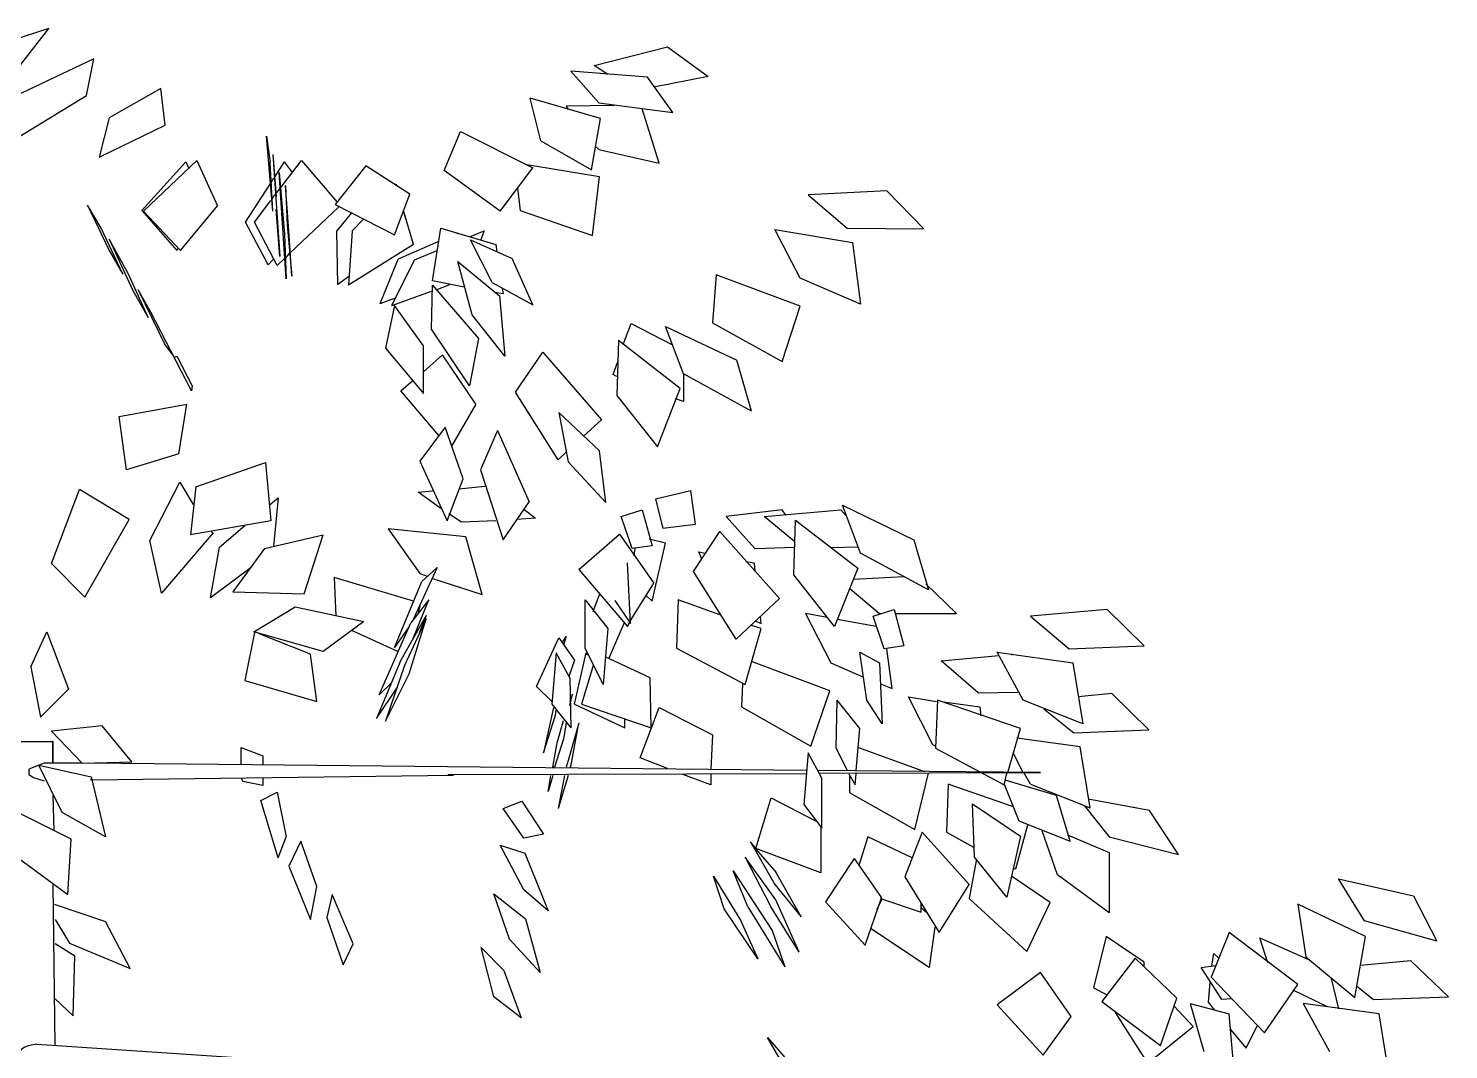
# Model space of a CAD drawing. Header units: millimetres. Extents: x 563079 to 571925, y 2063830 to 2067381.
# Drawn here: x 570927.71 to 570935.19, y 2066948.56 to 2066953.94 of the extents above; entities that cross this region are included whole.
import ezdxf

# ---------------------------------------------------------------- set-up
doc = ezdxf.new("R2010")
doc.units = ezdxf.units.MM
doc.header["$MEASUREMENT"] = 0
doc.layers.add('SO', color=48, linetype='Continuous')

# ---------------------------------------------------------------- blocks, each defined once
blk = doc.blocks.new('fsdfasdfsdf')
at = {"color": 99, "linetype": 'ByBlock'}
for p, q in [((593211.13, 2069933.55), (593165.94, 2069918.83)), ((593189.72, 2069905.9), (593211.13, 2069933.55)), ((593570.29, 2069909.02), (593618.46, 2069921.51)), ((593618.46, 2069921.51), (593645.22, 2069901.89)), ((593240.86, 2069913.48), (593189.13, 2069888.95)), ((593236.1, 2069889.4), (593240.86, 2069913.48)), ((593554.83, 2069905.46), (593573.26, 2069884.49)), ((593605.38, 2069901.44), (593554.83, 2069905.46)), ((593579.21, 2069903.23), (593570.29, 2069909.02)), ((593622.03, 2069878.25), (593605.38, 2069901.44)), ((593645.22, 2069901.89), (593609.54, 2069894.75)), ((593284.86, 2069893.86), (593250.97, 2069874.68)), ((593287.84, 2069869.78), (593284.86, 2069893.86)), ((593191.51, 2069862.2), (593236.1, 2069889.4)), ((593574.45, 2069874.24), (593528.07, 2069887.62)), ((593535.21, 2069859.52), (593528.07, 2069887.62)), ((593583.37, 2069882.71), (593551.86, 2069882.26)), ((593551.86, 2069882.26), (593553.05, 2069880.03)), ((593573.26, 2069884.49), (593622.03, 2069878.25)), ((593250.97, 2069874.68), (593244.43, 2069848.82)), ((593568.51, 2069840.34), (593574.45, 2069874.24)), ((593613.11, 2069844.8), (593601.81, 2069880.48)), ((593244.43, 2069848.82), (593287.84, 2069869.78)), ((593358.6, 2069813.14), (593354.44, 2069862.64)), ((593354.44, 2069862.64), (593356.82, 2069845.25)), ((593471.58, 2069839.9), (593482.28, 2069865.76)), ((593482.28, 2069865.76), (593529.86, 2069841.68)), ((593535.21, 2069859.52), (593568.51, 2069840.34)), ((593570.89, 2069855.95), (593573.26, 2069853.72)), ((593573.26, 2069853.72), (593613.11, 2069844.8)), ((593272.38, 2069813.58), (593301.51, 2069845.69)), ((593308.65, 2069846.59), (593273.57, 2069813.14)), ((593301.51, 2069845.69), (593303.3, 2069841.23)), ((593308.65, 2069846.59), (593322.33, 2069816.71)), ((593358.6, 2069813.14), (593356.82, 2069845.25)), ((593358.6, 2069850.6), (593360.98, 2069822.95)), ((593358.6, 2069850.6), (593363.36, 2069783.26)), ((593359.79, 2069835.44), (593366.33, 2069845.69)), ((593363.36, 2069827.85), (593377.63, 2069846.59)), ((593371.68, 2069838.56), (593366.33, 2069845.69)), ((593377.63, 2069846.59), (593400.82, 2069819.38)), ((593359.19, 2069834.99), (593357.41, 2069831.87)), ((593367.52, 2069768.54), (593362.76, 2069838.56)), ((593362.76, 2069838.56), (593366.33, 2069797.97)), ((593419.85, 2069843.02), (593399.63, 2069817.6)), ((593448.98, 2069824.29), (593419.85, 2069843.02)), ((593508.45, 2069813.14), (593471.58, 2069839.9)), ((593508.45, 2069813.14), (593529.86, 2069841.68)), ((593573.86, 2069835.88), (593524.5, 2069843.91)), ((593569.1, 2069797.08), (593573.86, 2069835.88)), ((593340.76, 2069806), (593356.82, 2069830.98)), ((593360.38, 2069824.29), (593363.36, 2069827.85)), ((593369.3, 2069800.2), (593366.92, 2069830.08)), ((593366.92, 2069830.08), (593368.11, 2069804.22)), ((593439.47, 2069830.08), (593440.07, 2069830.98)), ((593440.07, 2069829.64), (593440.07, 2069830.98)), ((593519.75, 2069828.3), (593521.53, 2069813.58)), ((593762.95, 2069826.52), (593711.22, 2069823.84)), ((593787.33, 2069801.54), (593762.95, 2069826.52)), ((593245.62, 2069801.99), (593236.7, 2069817.15)), ((593236.7, 2069817.15), (593250.97, 2069787.27)), ((593297.95, 2069787.27), (593322.33, 2069816.71)), ((593346.71, 2069806), (593357.41, 2069820.27)), ((593358.01, 2069820.72), (593359.79, 2069823.84)), ((593359.79, 2069823.84), (593360.38, 2069824.29)), ((593399.63, 2069817.6), (593438.88, 2069797.53)), ((593438.88, 2069797.53), (593448.98, 2069824.29)), ((593711.22, 2069823.84), (593736.79, 2069801.99)), ((593272.38, 2069813.58), (593295.57, 2069787.27)), ((593273.57, 2069813.14), (593297.95, 2069787.27)), ((593363.36, 2069783.26), (593360.98, 2069814.48)), ((593402.01, 2069815.81), (593369.9, 2069785.49)), ((593410.33, 2069811.8), (593400.82, 2069800.2)), ((593410.93, 2069800.2), (593418.06, 2069807.79)), ((593451.36, 2069791.28), (593444.82, 2069813.58)), ((593521.53, 2069813.58), (593569.1, 2069797.08)), ((593259.89, 2069771.66), (593245.62, 2069801.99)), ((593355.63, 2069777.91), (593340.76, 2069806)), ((593361.57, 2069777.46), (593346.71, 2069806)), ((593366.33, 2069797.97), (593367.52, 2069768.54)), ((593368.11, 2069804.22), (593371.09, 2069770.32)), ((593371.09, 2069770.32), (593369.3, 2069800.2)), ((593401.41, 2069764.97), (593400.82, 2069800.2)), ((593410.93, 2069800.2), (593408.55, 2069764.53)), ((593463.85, 2069767.2), (593469.2, 2069801.99)), ((593469.2, 2069801.99), (593505.48, 2069791.28)), ((593479.91, 2069798.42), (593480.5, 2069798.87)), ((593488.23, 2069796.19), (593497.75, 2069800.2)), ((593497.75, 2069800.2), (593495.37, 2069793.96)), ((593705.87, 2069768.99), (593689.22, 2069801.1)), ((593689.22, 2069801.1), (593740.36, 2069792.62)), ((593736.79, 2069801.99), (593787.33, 2069801.54)), ((593263.46, 2069772.11), (593250.97, 2069794.85)), ((593250.97, 2069794.85), (593266.43, 2069760.96)), ((593295.57, 2069787.27), (593296.16, 2069788.61)), ((593451.36, 2069791.28), (593408.55, 2069764.53)), ((593467.42, 2069793.07), (593441.25, 2069781.47)), ((593488.83, 2069794.41), (593516.18, 2069781.92)), ((593503.1, 2069766.31), (593488.83, 2069794.41)), ((593505.48, 2069791.28), (593506.07, 2069786.38)), ((593740.36, 2069792.62), (593745.71, 2069752.04)), ((593250.97, 2069787.27), (593259.89, 2069771.66)), ((593355.63, 2069777.91), (593359.19, 2069781.47)), ((593366.33, 2069781.92), (593361.57, 2069777.46)), ((593366.92, 2069782.37), (593366.33, 2069781.92)), ((593369.3, 2069785.04), (593366.92, 2069782.37)), ((593369.9, 2069785.49), (593369.3, 2069785.04)), ((593429.36, 2069752.48), (593441.25, 2069781.47)), ((593437.09, 2069751.15), (593451.96, 2069781.03)), ((593451.96, 2069781.03), (593466.82, 2069787.27)), ((593480.5, 2069780.14), (593507.85, 2069757.39)), ((593490.02, 2069744.9), (593480.5, 2069780.14)), ((593529.86, 2069751.59), (593516.18, 2069781.92)), ((593276.54, 2069743.12), (593263.46, 2069772.11)), ((593408.55, 2069769.88), (593401.41, 2069764.97)), ((593650.57, 2069771.22), (593648.19, 2069739.55)), ((593705.87, 2069750.7), (593650.57, 2069771.22)), ((593266.43, 2069760.96), (593276.54, 2069743.12)), ((593278.32, 2069746.69), (593270, 2069761.4)), ((593270, 2069761.4), (593287.84, 2069724.83)), ((593437.09, 2069751.15), (593463.26, 2069760.51)), ((593463.26, 2069735.54), (593463.85, 2069764.53)), ((593484.66, 2069763.19), (593463.85, 2069767.2)), ((593463.85, 2069764.53), (593494.18, 2069729.29)), ((593466.23, 2069761.4), (593475.15, 2069764.97)), ((593503.1, 2069766.31), (593529.86, 2069751.59)), ((593509.64, 2069762.3), (593510.23, 2069758.73)), ((593745.71, 2069752.04), (593705.87, 2069768.99)), ((593429.36, 2069752.48), (593439.47, 2069756.05)), ((593438.88, 2069751.15), (593432.93, 2069723.05)), ((593457.9, 2069724.39), (593438.88, 2069751.15)), ((593510.23, 2069758.73), (593504.88, 2069759.62)), ((593507.85, 2069757.39), (593511.42, 2069717.7)), ((593693.98, 2069714.13), (593705.87, 2069750.7)), ((593305.08, 2069694.95), (593278.32, 2069746.69)), ((593511.42, 2069717.7), (593490.02, 2069744.9)), ((593488.23, 2069698.07), (593463.26, 2069735.54)), ((593589.32, 2069725.28), (593594.67, 2069739.11)), ((593594.67, 2069739.11), (593621.43, 2069725.28)), ((593629.16, 2069706.1), (593617.27, 2069737.32)), ((593617.27, 2069737.32), (593664.24, 2069715.02)), ((593648.19, 2069739.55), (593693.98, 2069714.13)), ((593287.84, 2069724.83), (593293.19, 2069717.7)), ((593432.93, 2069723.05), (593457.9, 2069693.17)), ((593457.9, 2069693.17), (593457.9, 2069724.39)), ((593494.18, 2069729.29), (593488.23, 2069698.07)), ((593586.35, 2069727.96), (593585.16, 2069691.83)), ((593626.78, 2069696.29), (593586.35, 2069727.96)), ((593293.78, 2069716.81), (593295.57, 2069717.7)), ((593295.57, 2069717.7), (593305.68, 2069698.07)), ((593457.9, 2069707.44), (593470.39, 2069718.59)), ((593492.39, 2069686.03), (593470.39, 2069718.59)), ((593518.56, 2069694.06), (593536.4, 2069720.37)), ((593536.4, 2069720.37), (593575.05, 2069675.78)), ((593582.78, 2069705.66), (593585.75, 2069714.13)), ((593673.76, 2069681.57), (593664.24, 2069715.02)), ((593585.16, 2069704.32), (593582.78, 2069705.66)), ((593673.76, 2069681.57), (593629.16, 2069706.1)), ((593629.16, 2069705.66), (593629.16, 2069687.82)), ((593305.68, 2069698.07), (593305.08, 2069694.95)), ((593443.04, 2069694.95), (593450.77, 2069701.64)), ((593468.01, 2069665.52), (593443.04, 2069694.95)), ((593611.92, 2069657.94), (593626.78, 2069696.29)), ((593257.51, 2069678.01), (593302.11, 2069686.03)), ((593296.76, 2069653.48), (593302.11, 2069686.03)), ((593492.39, 2069686.03), (593476.34, 2069658.38)), ((593546.51, 2069649.46), (593518.56, 2069694.06)), ((593585.16, 2069691.83), (593611.92, 2069657.94)), ((593629.16, 2069687.82), (593623.81, 2069689.6)), ((593262.27, 2069642.77), (593257.51, 2069678.01)), ((593573.86, 2069655.26), (593547.1, 2069680.68)), ((593547.1, 2069680.68), (593553.05, 2069648.13)), ((593575.05, 2069675.78), (593563.16, 2069665.07)), ((593472.18, 2069670.87), (593455.53, 2069648.57)), ((593484.07, 2069636.98), (593472.18, 2069670.87)), ((593506.66, 2069668.64), (593495.37, 2069642.77)), ((593506.66, 2069668.64), (593527.48, 2069621.81)), ((593296.76, 2069653.48), (593262.27, 2069642.77)), ((593308.06, 2069631.62), (593353.84, 2069647.68)), ((593353.84, 2069647.68), (593357.41, 2069609.33)), ((593455.53, 2069648.57), (593473.37, 2069609.33)), ((593551.86, 2069654.37), (593546.51, 2069649.46)), ((593553.05, 2069648.13), (593578.02, 2069621.37)), ((593578.02, 2069621.37), (593573.86, 2069655.26)), ((593495.37, 2069642.77), (593510.23, 2069596.84)), ((593212.91, 2069581.23), (593231.35, 2069629.84)), ((593264.05, 2069610.22), (593231.35, 2069629.84)), ((593277.73, 2069596.39), (593297.35, 2069634.75)), ((593297.35, 2069634.75), (593306.27, 2069620.03)), ((593308.06, 2069631.62), (593304.49, 2069599.96)), ((593454.34, 2069628.06), (593463.85, 2069628.95)), ((593473.37, 2069609.33), (593484.07, 2069636.98)), ((593481.1, 2069630.29), (593498.34, 2069632.07)), ((593633.92, 2069628.95), (593610.73, 2069623.6)), ((593636.89, 2069607.1), (593633.92, 2069628.95)), ((593356.22, 2069619.58), (593362.17, 2069624.49)), ((593362.17, 2069624.49), (593359.19, 2069592.38)), ((593469.2, 2069617.35), (593454.34, 2069628.06)), ((593510.23, 2069596.84), (593527.48, 2069621.81)), ((593610.73, 2069623.6), (593615.48, 2069604.42)), ((593745.71, 2069587.92), (593733.82, 2069619.58)), ((593733.82, 2069619.58), (593780.79, 2069596.84)), ((593234.91, 2069558.93), (593264.05, 2069610.22)), ((593482.88, 2069608.43), (593474.55, 2069613.78)), ((593531.64, 2069611.11), (593519.15, 2069610.22)), ((593523.91, 2069616.91), (593531.64, 2069611.11)), ((593588.13, 2069612), (593601.81, 2069616.46)), ((593595.27, 2069591.04), (593588.13, 2069612)), ((593601.81, 2069616.46), (593608.35, 2069592.82)), ((593693.98, 2069616.46), (593657.11, 2069612)), ((593676.14, 2069591.04), (593657.11, 2069612)), ((593682.08, 2069612), (593732.63, 2069616.46)), ((593702.3, 2069595.5), (593682.08, 2069612)), ((593696.35, 2069612.89), (593693.98, 2069616.46)), ((593732.63, 2069616.46), (593736.2, 2069612.45)), ((593319.35, 2069601.3), (593285.46, 2069561.61)), ((593357.41, 2069609.33), (593304.49, 2069599.96)), ((593318.16, 2069602.19), (593319.35, 2069601.3)), ((593323.52, 2069591.93), (593340.17, 2069606.2)), ((593485.85, 2069598.62), (593434.71, 2069603.97)), ((593434.71, 2069603.97), (593455.53, 2069574.54)), ((593505.48, 2069609.33), (593482.88, 2069608.43)), ((593615.48, 2069604.42), (593636.89, 2069607.1)), ((593635.7, 2069575.88), (593652.95, 2069602.19)), ((593652.95, 2069602.19), (593692.19, 2069558.04)), ((593701.71, 2069573.65), (593702.9, 2069609.77)), ((593702.9, 2069609.77), (593743.93, 2069578.11)), ((593285.46, 2069561.61), (593277.73, 2069596.39)), ((593317.57, 2069558.48), (593323.52, 2069591.93)), ((593353.25, 2069591.04), (593391.9, 2069599.96)), ((593379.41, 2069561.16), (593391.9, 2069599.96)), ((593496.56, 2069560.71), (593485.85, 2069598.62)), ((593560.18, 2069577.21), (593586.94, 2069600.41)), ((593586.94, 2069600.41), (593609.54, 2069568.29)), ((593608.35, 2069592.82), (593595.27, 2069591.04)), ((593617.27, 2069594.61), (593606.56, 2069597.28)), ((593608.35, 2069556.25), (593617.27, 2069594.61)), ((593676.14, 2069591.04), (593702.3, 2069591.93)), ((593743.93, 2069591.93), (593726.09, 2069591.49)), ((593780.79, 2069596.84), (593790.31, 2069563.84)), ((593353.25, 2069591.04), (593332.44, 2069562.5)), ((593597.05, 2069591.04), (593596.46, 2069586.13)), ((593641.05, 2069583.9), (593639.27, 2069588.81)), ((593639.27, 2069588.81), (593643.43, 2069587.92)), ((593670.19, 2069582.57), (593675.54, 2069581.67)), ((593790.31, 2069563.84), (593745.71, 2069587.92)), ((593212.91, 2069581.23), (593234.91, 2069558.93)), ((593344.33, 2069578.55), (593317.57, 2069558.48)), ((593466.82, 2069578.55), (593451.36, 2069544.66)), ((593455.53, 2069574.54), (593460.28, 2069572.75)), ((593456.72, 2069569.19), (593466.82, 2069578.55)), ((593560.18, 2069577.21), (593592.29, 2069539.75)), ((593594.08, 2069541.54), (593592.29, 2069581.67)), ((593663.65, 2069531.28), (593635.7, 2069575.88)), ((593675.54, 2069581.67), (593676.14, 2069575.88)), ((593728.47, 2069539.75), (593701.71, 2069573.65)), ((593743.93, 2069578.11), (593728.47, 2069539.75)), ((593451.36, 2069556.25), (593399.04, 2069571.86)), ((593399.04, 2069571.86), (593400.22, 2069546.44)), ((593438.88, 2069525.93), (593456.72, 2069569.19)), ((593463.26, 2069571.42), (593496.56, 2069560.71)), ((593593.48, 2069542.43), (593609.54, 2069568.29)), ((593738.57, 2069564.73), (593758.2, 2069548.23)), ((593774.25, 2069572.31), (593740.95, 2069570.52)), ((593808.74, 2069548.23), (593788.52, 2069567.85)), ((593332.44, 2069562.5), (593379.41, 2069561.16)), ((593461.47, 2069557.15), (593449.58, 2069541.98)), ((593450.77, 2069531.28), (593461.47, 2069557.15)), ((593564.34, 2069525.48), (593564.34, 2069557.15)), ((593564.34, 2069557.15), (593579.21, 2069538.41)), ((593569.7, 2069549.56), (593573.86, 2069560.71)), ((593583.97, 2069556.7), (593594.08, 2069541.54)), ((593604.19, 2069560.27), (593608.35, 2069556.25)), ((593625.59, 2069557.15), (593624.4, 2069525.48)), ((593652.95, 2069547.33), (593625.59, 2069557.15)), ((593692.19, 2069558.04), (593663.65, 2069531.28)), ((593346.11, 2069536.18), (593373.47, 2069552.69)), ((593373.47, 2069552.69), (593418.66, 2069542.87)), ((593459.69, 2069546.89), (593443.04, 2069517.45)), ((593455.53, 2069553.58), (593454.34, 2069548.23)), ((593459.69, 2069546.89), (593454.93, 2069535.29)), ((593680.3, 2069541.54), (593679.71, 2069546)), ((593723.71, 2069545.55), (593709.44, 2069548.23)), ((593709.44, 2069548.23), (593726.09, 2069515.67)), ((593754.03, 2069546.44), (593767.71, 2069550.9)), ((593761.17, 2069525.03), (593754.03, 2069546.44)), ((593758.2, 2069548.23), (593759.39, 2069548.23)), ((593767.71, 2069550.9), (593774.25, 2069526.82)), ((593768.31, 2069548.23), (593808.74, 2069548.23)), ((593908.05, 2069550.9), (593857.5, 2069546.44)), ((593857.5, 2069546.44), (593883.07, 2069525.03)), ((593932.43, 2069526.82), (593908.05, 2069550.9)), ((593199.24, 2069512.99), (593209.94, 2069536.18)), ((593209.94, 2069536.18), (593224.21, 2069498.28)), ((593346.71, 2069535.74), (593340.17, 2069504.07)), ((593391.9, 2069523.25), (593346.11, 2069536.18)), ((593418.66, 2069542.87), (593391.9, 2069523.25)), ((593410.93, 2069537.08), (593441.25, 2069523.25)), ((593428.77, 2069494.71), (593449.58, 2069541.98)), ((593448.39, 2069539.75), (593438.88, 2069525.93)), ((593459.69, 2069544.66), (593445.42, 2069513.89)), ((593448.39, 2069508.53), (593459.69, 2069544.66)), ((593579.21, 2069538.41), (593576.24, 2069501.4)), ((593589.91, 2069541.98), (593579.81, 2069518.79)), ((593592.29, 2069539.75), (593593.48, 2069541.98)), ((593593.48, 2069541.98), (593593.48, 2069542.43)), ((593669.6, 2069501.4), (593680.3, 2069538.41)), ((593680.3, 2069538.41), (593673.16, 2069540.64)), ((593676.14, 2069543.32), (593680.3, 2069541.54)), ((593755.82, 2069539.75), (593730.25, 2069544.21)), ((593383.57, 2069521.47), (593349.68, 2069534.85)), ((593451.36, 2069532.17), (593451.36, 2069532.62)), ((593532.23, 2069500.06), (593547.1, 2069532.17)), ((593547.1, 2069532.17), (593557.21, 2069517.45)), ((593548.88, 2069528.6), (593551.86, 2069533.06)), ((593551.86, 2069533.06), (593550.07, 2069527.26)), ((593774.25, 2069526.82), (593761.17, 2069525.03)), ((593883.07, 2069525.03), (593932.43, 2069526.82)), ((593387.74, 2069490.25), (593383.57, 2069521.47)), ((593443.04, 2069517.45), (593426.98, 2069479.1)), ((593545.32, 2069522.36), (593542.34, 2069488.46)), ((593554.24, 2069505.86), (593545.32, 2069522.36)), ((593557.21, 2069517.45), (593553.64, 2069506.75)), ((593557.21, 2069488.46), (593564.94, 2069522.36)), ((593576.24, 2069501.4), (593564.34, 2069525.48)), ((593566.13, 2069521.02), (593564.94, 2069522.36)), ((593607.16, 2069505.86), (593577.43, 2069519.68)), ((593624.4, 2069525.48), (593669.6, 2069501.4)), ((593745.12, 2069522.8), (593758.2, 2069515.67)), ((593749.87, 2069491.14), (593745.12, 2069522.8)), ((593766.52, 2069498.72), (593762.95, 2069525.03)), ((593798.63, 2069517.01), (593836.69, 2069520.58)), ((593823.01, 2069496.05), (593798.63, 2069517.01)), ((593852.75, 2069491.14), (593835.5, 2069522.8)), ((593835.5, 2069522.8), (593885.45, 2069515.67)), ((593845.01, 2069521.02), (593846.2, 2069521.47)), ((593846.2, 2069521.47), (593846.2, 2069521.02)), ((593199.24, 2069512.99), (593205.78, 2069479.99)), ((593445.42, 2069513.89), (593432.93, 2069477.32)), ((593432.93, 2069477.32), (593448.39, 2069508.53)), ((593569.7, 2069513.89), (593561.97, 2069488.46)), ((593725.49, 2069497.38), (593673.76, 2069516.56)), ((593726.09, 2069515.67), (593747.49, 2069506.3)), ((593758.2, 2069515.67), (593759.98, 2069475.53)), ((593885.45, 2069515.67), (593891.99, 2069475.53)), ((593224.21, 2069498.28), (593205.78, 2069479.99)), ((593340.17, 2069504.07), (593387.74, 2069490.25)), ((593426.98, 2069479.1), (593440.66, 2069499.61)), ((593428.77, 2069494.71), (593436.5, 2069502.29)), ((593542.34, 2069490.25), (593532.23, 2069500.06)), ((593554.24, 2069505.86), (593554.83, 2069472.86)), ((593607.75, 2069472.86), (593607.16, 2069505.86)), ((593667.81, 2069501.84), (593667.22, 2069486.68)), ((593758.79, 2069501.84), (593766.52, 2069498.72)), ((593556.02, 2069495.15), (593554.24, 2069490.25)), ((593554.24, 2069487.57), (593556.02, 2069495.15)), ((593713, 2069460.81), (593725.49, 2069497.38)), ((593729.65, 2069459.48), (593730.25, 2069491.14)), ((593745.12, 2069472.41), (593730.25, 2069491.14)), ((593759.98, 2069475.53), (593749.87, 2069491.14)), ((593793.28, 2069461.71), (593777.23, 2069493.37)), ((593777.23, 2069493.37), (593795.66, 2069490.25)), ((593796.25, 2069491.14), (593795.07, 2069459.48)), ((593850.96, 2069472.41), (593796.25, 2069491.14)), ((593798.63, 2069490.25), (593824.2, 2069486.68)), ((593823.01, 2069496.05), (593849.18, 2069496.49)), ((593891.99, 2069475.53), (593852.75, 2069491.14)), ((593911.02, 2069495.6), (593889.02, 2069493.37)), ((593935.4, 2069471.52), (593911.02, 2069495.6)), ((593543.53, 2069486.23), (593536.99, 2069456.35)), ((593536.99, 2069456.35), (593544.72, 2069481.33)), ((593542.34, 2069488.46), (593554.83, 2069472.86)), ((593544.72, 2069481.33), (593545.32, 2069484.45)), ((593557.21, 2069488.46), (593590.51, 2069472.86)), ((593561.97, 2069488.46), (593607.75, 2069472.86)), ((593600.62, 2069453.23), (593613.11, 2069486.23)), ((593613.11, 2069486.23), (593648.19, 2069468.4)), ((593667.22, 2069486.68), (593713, 2069460.81)), ((593824.2, 2069486.68), (593824.8, 2069480.88)), ((593866.42, 2069485.34), (593886.04, 2069469.73)), ((593246.21, 2069474.19), (593212.91, 2069470.63)), ((593212.91, 2069470.63), (593233.13, 2069449.66)), ((593265.84, 2069450.56), (593246.21, 2069474.19)), ((593545.91, 2069463.04), (593550.07, 2069477.76)), ((593551.86, 2069475.98), (593550.07, 2069465.72)), ((593560.18, 2069475.98), (593553.05, 2069451.45)), ((593554.83, 2069447.43), (593560.18, 2069475.98)), ((593590.51, 2069472.86), (593590.51, 2069478.65)), ((593742.74, 2069444.76), (593745.12, 2069472.41)), ((593842.64, 2069443.42), (593850.96, 2069472.41)), ((593886.04, 2069469.73), (593935.4, 2069471.52)), ((593184.97, 2069463.94), (593214.1, 2069463.94)), ((593209.94, 2069463.94), (593211.13, 2069463.94)), ((593214.1, 2069463.94), (593213.51, 2069463.94)), ((593213.51, 2069463.94), (593213.51, 2069449.66)), ((593214.1, 2069449.66), (593214.1, 2069463.94)), ((593542.94, 2069446.99), (593545.91, 2069463.04)), ((593550.07, 2069465.72), (593544.13, 2069446.99)), ((593648.19, 2069468.4), (593647, 2069445.65)), ((593795.07, 2069460.81), (593793.28, 2069461.71)), ((593890.21, 2069460.37), (593848.58, 2069466.17)), ((593337.79, 2069459.92), (593352.06, 2069454.57)), ((593337.79, 2069448.77), (593337.79, 2069459.92)), ((593352.06, 2069454.57), (593352.06, 2069448.77)), ((593553.05, 2069451.45), (593551.86, 2069446.99)), ((593618.46, 2069446.1), (593600.62, 2069453.23)), ((593711.22, 2069456.35), (593708.25, 2069422.46)), ((593720.14, 2069439.85), (593711.22, 2069456.35)), ((593729.65, 2069459.48), (593736.79, 2069444.76)), ((593787.93, 2069443.87), (593743.93, 2069459.92)), ((593795.07, 2069459.48), (593840.26, 2069435.39)), ((593852.75, 2069443.42), (593846.2, 2069456.35)), ((593896.75, 2069420.23), (593890.21, 2069460.37)), ((593220.05, 2069417.11), (593204.59, 2069448.33)), ((593204.59, 2069448.33), (593239.08, 2069440.74)), ((593232.54, 2069449.66), (593208.16, 2069449.66)), ((593233.13, 2069449.66), (593265.84, 2069450.56)), ((593710.03, 2069444.76), (593237.29, 2069449.66)), ((593473.96, 2069442.08), (593710.04, 2069442.95)), ((593544.13, 2069446.99), (593542.94, 2069446.99)), ((593554.24, 2069446.99), (593554.83, 2069447.43)), ((593647, 2069435.39), (593628.57, 2069442.08)), ((593647, 2069442.08), (593647, 2069435.39)), ((593864.04, 2069443.42), (593717.49, 2069444.76)), ((593718.45, 2069442.98), (593864.04, 2069443.42)), ((593737.98, 2069442.53), (593742.14, 2069435.39)), ((593742.14, 2069435.39), (593742.74, 2069442.53)), ((593781.39, 2069405.96), (593790.31, 2069442.97)), ((593840.26, 2069435.39), (593842.04, 2069442.97)), ((593842.04, 2069442.97), (593842.64, 2069443.42)), ((593853.34, 2069442.97), (593852.75, 2069443.42)), ((593857.5, 2069435.84), (593853.34, 2069442.97)), ((593477.53, 2069441.64), (593239.08, 2069438.51)), ((593239.08, 2069440.74), (593248.59, 2069401.05)), ((593239.08, 2069438.51), (593239.08, 2069439.41)), ((593338.98, 2069437.62), (593338.38, 2069439.41)), ((593352.06, 2069434.95), (593338.98, 2069437.62)), ((593352.06, 2069439.85), (593352.06, 2069434.95)), ((593542.94, 2069441.64), (593539.96, 2069430.93)), ((593539.96, 2069430.93), (593541.75, 2069441.64)), ((593553.05, 2069441.64), (593546.51, 2069419.78)), ((593550.67, 2069441.64), (593546.51, 2069419.78)), ((593720.14, 2069406.85), (593720.14, 2069439.85)), ((593738.57, 2069430.04), (593738.57, 2069441.19)), ((593803.39, 2069435.84), (593802.2, 2069404.17)), ((593845.61, 2069421.12), (593803.39, 2069435.84)), ((593840.26, 2069435.84), (593849.77, 2069411.76)), ((593874.75, 2069428.26), (593840.85, 2069438.51)), ((593857.5, 2069435.84), (593896.75, 2069420.23)), ((593214.7, 2069405.07), (593214.1, 2069428.26)), ((593350.87, 2069425.14), (593361.57, 2069430.49)), ((593362.17, 2069387.23), (593350.87, 2069425.14)), ((593361.57, 2069430.49), (593367.52, 2069401.05)), ((593510.23, 2069419.78), (593522.72, 2069424.69)), ((593522.72, 2069424.69), (593536.99, 2069402.84)), ((593676.73, 2069393.47), (593686.84, 2069426.92)), ((593686.84, 2069426.92), (593715.98, 2069411.76)), ((593738.57, 2069430.04), (593781.39, 2069405.96)), ((593883.67, 2069398.38), (593874.75, 2069428.26)), ((593935.99, 2069418.45), (593895.56, 2069426.03)), ((593226, 2069399.71), (593187.34, 2069418.89)), ((593248.59, 2069401.05), (593220.05, 2069417.11)), ((593523.91, 2069400.16), (593510.23, 2069419.78)), ((593708.25, 2069422.46), (593720.14, 2069406.85)), ((593820.63, 2069387.67), (593819.45, 2069422.91)), ((593819.45, 2069422.91), (593850.96, 2069401.5)), ((593893.18, 2069421.57), (593909.24, 2069401.05)), ((593955.02, 2069389.46), (593935.99, 2069418.45)), ((593719.55, 2069407.3), (593719.55, 2069377.42)), ((593847.99, 2069380.09), (593855.72, 2069409.08)), ((593849.77, 2069411.76), (593883.67, 2069398.38)), ((593875.34, 2069376.08), (593865.23, 2069405.07)), ((593223.62, 2069363.14), (593226, 2069399.71)), ((593362.17, 2069387.23), (593367.52, 2069401.05)), ((593377.03, 2069398.38), (593369.3, 2069381.88)), ((593387.74, 2069368.5), (593377.03, 2069398.38)), ((593523.91, 2069366.27), (593508.45, 2069395.7)), ((593508.45, 2069395.7), (593524.5, 2069390.35)), ((593536.99, 2069402.84), (593523.91, 2069400.16)), ((593676.73, 2069393.47), (593673.16, 2069397.93)), ((593673.16, 2069397.93), (593689.22, 2069369.83)), ((593750.47, 2069401.05), (593744.52, 2069382.32)), ((593779.6, 2069387.23), (593750.47, 2069401.05)), ((593786.15, 2069404.17), (593774.85, 2069374.74)), ((593817.07, 2069369.83), (593786.15, 2069404.17)), ((593802.2, 2069404.17), (593820.04, 2069394.36)), ((593850.96, 2069401.5), (593842.04, 2069361.36)), ((593881.88, 2069402.39), (593909.24, 2069390.8)), ((593909.24, 2069401.05), (593955.02, 2069389.46)), ((593190.32, 2069387.67), (593223.62, 2069363.14)), ((593524.5, 2069390.35), (593539.96, 2069352.44)), ((593689.81, 2069359.58), (593669.6, 2069387.67)), ((593669.6, 2069387.67), (593686.25, 2069355.56)), ((593719.55, 2069377.42), (593676.73, 2069393.47)), ((593676.73, 2069393.02), (593689.81, 2069377.86)), ((593741.55, 2069386.78), (593722.52, 2069358.24)), ((593741.55, 2069386.78), (593759.39, 2069360.91)), ((593842.04, 2069361.36), (593820.63, 2069387.67)), ((593909.24, 2069390.8), (593909.24, 2069351.1)), ((593369.3, 2069381.88), (593383.57, 2069346.64)), ((593671.38, 2069355.12), (593661.87, 2069378.75)), ((593661.87, 2069378.75), (593687.44, 2069339.51)), ((593706.46, 2069348.43), (593689.81, 2069377.86)), ((593821.82, 2069385.44), (593817.07, 2069360.47)), ((593846.2, 2069380.54), (593847.99, 2069380.09)), ((593215.29, 2069263.69), (593214.1, 2069369.83)), ((593383.57, 2069346.64), (593387.74, 2069368.5)), ((593648.78, 2069375.19), (593666.62, 2069346.2)), ((593655.92, 2069353.78), (593648.78, 2069375.19)), ((593689.22, 2069369.83), (593706.46, 2069348.43)), ((593774.85, 2069374.74), (593797.44, 2069338.17)), ((593797.44, 2069338.17), (593817.07, 2069369.83)), ((593870.58, 2069357.79), (593845.01, 2069375.19)), ((593909.24, 2069351.1), (593875.34, 2069376.08)), ((594077.52, 2069345.75), (594060.27, 2069373.4)), ((594060.27, 2069373.4), (594109.63, 2069362.25)), ((593397.85, 2069363.14), (593394.28, 2069347.98)), ((593411.52, 2069330.59), (593397.85, 2069363.14)), ((593504.29, 2069363.59), (593525.1, 2069347.09)), ((593514.4, 2069333.71), (593504.29, 2069363.59)), ((593539.96, 2069352.44), (593523.91, 2069366.27)), ((593705.27, 2069325.24), (593689.81, 2069359.58)), ((593722.52, 2069358.24), (593748.68, 2069329.7)), ((593748.68, 2069329.7), (593759.39, 2069360.91)), ((593756.41, 2069353.33), (593759.98, 2069360.02)), ((593759.39, 2069360.91), (593758.79, 2069360.47)), ((593758.79, 2069360.47), (593785.55, 2069351.55)), ((593817.07, 2069360.47), (593855.12, 2069325.68)), ((593855.12, 2069325.68), (593870.58, 2069357.79)), ((594109.63, 2069362.25), (594125.09, 2069332.37)), ((593214.7, 2069356.9), (593248.59, 2069345.31)), ((593677.92, 2069320.78), (593655.92, 2069353.78)), ((593671.38, 2069355.12), (593695.76, 2069315.42)), ((593705.27, 2069325.24), (593686.25, 2069355.56)), ((593785.55, 2069351.55), (593785.55, 2069357.35)), ((593785.55, 2069354.67), (593788.52, 2069351.55)), ((594078.11, 2069335.49), (594033.52, 2069356.9)), ((594033.52, 2069356.9), (594038.87, 2069322.11)), ((593215.29, 2069346.64), (593224.81, 2069331.03)), ((593264.65, 2069314.53), (593248.59, 2069345.31)), ((593394.28, 2069347.98), (593404.98, 2069316.76)), ((593525.1, 2069347.09), (593534.61, 2069311.86)), ((593666.62, 2069346.2), (593677.92, 2069320.78)), ((593687.44, 2069339.51), (593695.76, 2069315.42)), ((593790.9, 2069314.98), (593752.25, 2069340.85)), ((593794.47, 2069341.74), (593790.9, 2069314.98)), ((594125.09, 2069332.37), (594077.52, 2069345.75)), ((593228.37, 2069322.56), (593215.29, 2069330.59)), ((593224.81, 2069331.03), (593264.65, 2069314.53)), ((593404.98, 2069316.76), (593411.52, 2069330.59)), ((593534.61, 2069311.86), (593514.4, 2069333.71)), ((593907.45, 2069335.49), (593899.13, 2069301.6)), ((593932.43, 2069318.55), (593907.45, 2069335.49)), ((593988.32, 2069338.17), (593976.43, 2069308.73)), ((594033.52, 2069303.83), (593988.32, 2069338.17)), ((594013.89, 2069318.1), (594008.54, 2069334.6)), ((594008.54, 2069334.6), (594040.65, 2069320.33)), ((594070.98, 2069295.36), (594078.11, 2069335.49)), ((593227.18, 2069283.31), (593228.37, 2069322.56)), ((593495.96, 2069328.36), (593510.83, 2069313.19)), ((593504.29, 2069295.8), (593495.96, 2069328.36)), ((593926.48, 2069321.22), (593904.48, 2069292.68)), ((593953.83, 2069294.91), (593926.48, 2069321.22)), ((593977.02, 2069315.87), (593978.21, 2069324.34)), ((593978.21, 2069324.34), (593981.19, 2069321.67)), ((594038.87, 2069322.11), (594070.98, 2069295.36)), ((593510.83, 2069313.19), (593522.13, 2069281.98)), ((593864.04, 2069311.86), (593835.5, 2069290.45)), ((593884.26, 2069282.87), (593864.04, 2069311.86)), ((593932.43, 2069315.42), (593932.43, 2069318.55)), ((593969.89, 2069314.98), (593979.4, 2069316.32)), ((593983.57, 2069294.02), (593969.89, 2069314.98)), ((594107.85, 2069319.44), (594074.55, 2069316.32)), ((594132.82, 2069295.8), (594107.85, 2069319.44)), ((593899.13, 2069301.6), (593908.05, 2069297.14)), ((593974.65, 2069292.23), (593975.84, 2069305.17)), ((593976.43, 2069308.73), (594011.51, 2069272.16)), ((594011.51, 2069272.16), (594033.52, 2069303.83)), ((594055.52, 2069307.84), (594060.27, 2069287.77)), ((594072.17, 2069302.94), (594083.47, 2069294.02)), ((593215.29, 2069294.46), (593227.18, 2069283.31)), ((593522.13, 2069281.98), (593504.29, 2069295.8)), ((593904.48, 2069292.68), (593943.13, 2069263.69)), ((593943.13, 2069263.69), (593953.83, 2069294.91)), ((593990.11, 2069294.46), (593983.57, 2069294.02)), ((594053.14, 2069289.11), (594030.54, 2069300.26)), ((594083.47, 2069294.02), (594132.82, 2069295.8)), ((593835.5, 2069290.45), (593865.83, 2069257.45)), ((593934.81, 2069252.1), (593913.4, 2069285.54)), ((593952.05, 2069289.56), (593964.54, 2069276.18)), ((593962.75, 2069291.34), (593971.67, 2069259.68)), ((593962.75, 2069291.34), (593988.32, 2069284.65)), ((593978.81, 2069286.88), (593974.65, 2069292.23)), ((593991.89, 2069244.07), (593988.32, 2069284.65)), ((594087.03, 2069284.65), (594037.08, 2069291.34)), ((594037.08, 2069291.34), (594054.33, 2069259.68)), ((594091.79, 2069256.11), (594087.03, 2069284.65)), ((593865.83, 2069257.45), (593884.26, 2069282.87)), ((593934.81, 2069252.1), (593964.54, 2069276.18)), ((593988.92, 2069274.39), (593999.62, 2069261.91)), ((593999.62, 2069261.91), (594006.76, 2069276.62)), ((593203.4, 2069264.58), (593390.71, 2069252.1)), ((593684.46, 2069269.04), (593701.71, 2069248.97)), ((593700.52, 2069240.95), (593684.46, 2069269.04))]:
    blk.add_line(p, q, dxfattribs=at)
blk.add_lwpolyline([(593208.16, 2069449.66), (593198.05, 2069445.65), (593198.05, 2069442.08), (593201.02, 2069440.3), (593208.16, 2069438.07)], dxfattribs=at)
blk.add_lwpolyline([(593203.4, 2069264.58), (593198.64, 2069263.69, 0.449736), (593190.2, 2069249.61, 0.733493), (593190.2, 2069249.61), (593195.07, 2069245.41), (593201.02, 2069240.95)], format="xyb", dxfattribs=at)

msp = doc.modelspace()

# ---------------------------------------------------------------- block references
at = {"layer": 'SO', "color": 5, "xscale": 0.007999999914318323, "yscale": 0.007999999914318323, "zscale": 0.007999999914318323}
msp.add_blockref('fsdfasdfsdf', (566182.13012, 2050394.4683), dxfattribs=at)

doc.saveas('drawing.dxf')
